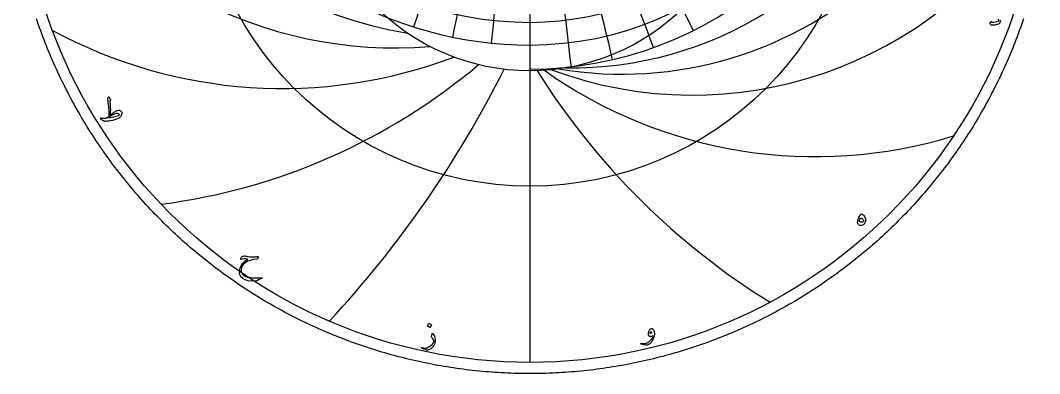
# Model space of a CAD drawing. Header units: millimetres. Extents: x -68 to 68, y -68 to 70.
# Drawn here: x -67 to 67, y -68.5 to -22.1 of the extents above; entities that cross this region are included whole.
import ezdxf

# ---------------------------------------------------------------- set-up
doc = ezdxf.new("R2010")
doc.units = ezdxf.units.MM
for name, color, linetype in [('CUT_OUTER', 1, 'Continuous'), ('ENGRAVE', 7, 'Continuous'), ('ENGRAVE_FINE', 8, 'Continuous'), ('TEXT', 5, 'Continuous')]:
    doc.layers.add(name, color=color, linetype=linetype)

msp = doc.modelspace()

# ---------------------------------------------------------------- linework, layer by layer
at = {"layer": 'CUT_OUTER'}
msp.add_lwpolyline([(64.8859, -21.8779), (64.7505, -22.2756), (64.6126, -22.6725), (64.4722, -23.0685), (64.3295, -23.4637), (64.1843, -23.858), (64.0367, -24.2513), (63.8867, -24.6438), (63.7343, -25.0354), (63.5795, -25.4259), (63.4222, -25.8156), (63.2627, -26.2042), (63.1007, -26.5919), (62.9363, -26.9786), (62.7696, -27.3643), (62.6005, -27.7489), (62.4291, -28.1325), (62.2553, -28.515), (62.0791, -28.8965), (61.9007, -29.2768), (61.7199, -29.6561), (61.5367, -30.0342), (61.3513, -30.4113), (61.1635, -30.7871), (60.9735, -31.1618), (60.7811, -31.5354), (60.5865, -31.9077), (60.3896, -32.2789), (60.1904, -32.6488), (59.9889, -33.0175), (59.7852, -33.385), (59.5792, -33.7512), (59.371, -34.1161), (59.1605, -34.4798), (58.9479, -34.8421), (58.733, -35.2032), (58.5159, -35.5629), (58.2965, -35.9213), (58.075, -36.2783), (57.8513, -36.634), (57.6255, -36.9882), (57.3974, -37.3411), (57.1672, -37.6926), (56.9349, -38.0427), (56.7004, -38.3913), (56.4638, -38.7385), (56.225, -39.0842), (55.9841, -39.4285), (55.7411, -39.7712), (55.4961, -40.1125), (55.2489, -40.4523), (54.9996, -40.7905), (54.7483, -41.1272), (54.4949, -41.4624), (54.2395, -41.796), (53.982, -42.128), (53.7225, -42.4584), (53.461, -42.7873), (53.1974, -43.1145), (52.9319, -43.4401), (52.6644, -43.764), (52.3948, -44.0864), (52.1233, -44.407), (51.8499, -44.726), (51.5745, -45.0433), (51.2971, -45.3589), (51.0178, -45.6728), (50.7366, -45.985), (50.4535, -46.2954), (50.1685, -46.6042), (49.8816, -46.9111), (49.5928, -47.2163), (49.3022, -47.5197), (49.0097, -47.8213), (48.7153, -48.1211), (48.4191, -48.4191), (48.1211, -48.7153), (47.8213, -49.0097), (47.5197, -49.3022), (47.2163, -49.5928), (46.9111, -49.8816), (46.6042, -50.1685), (46.2954, -50.4535), (45.985, -50.7366), (45.6728, -51.0178), (45.3589, -51.2971), (45.0433, -51.5745), (44.726, -51.8499), (44.407, -52.1233), (44.0864, -52.3948), (43.764, -52.6644), (43.4401, -52.9319), (43.1145, -53.1974), (42.7873, -53.461), (42.4584, -53.7225), (42.128, -53.982), (41.796, -54.2395), (41.4624, -54.4949), (41.1272, -54.7483), (40.7905, -54.9996), (40.4523, -55.2489), (40.1125, -55.4961), (39.7712, -55.7411), (39.4285, -55.9841), (39.0842, -56.225), (38.7385, -56.4638), (38.3913, -56.7004), (38.0427, -56.9349), (37.6926, -57.1672), (37.3411, -57.3974), (36.9882, -57.6255), (36.634, -57.8513), (36.2783, -58.075), (35.9213, -58.2965), (35.5629, -58.5159), (35.2032, -58.733), (34.8421, -58.9479), (34.4798, -59.1605), (34.1161, -59.371), (33.7512, -59.5792), (33.385, -59.7852), (33.0175, -59.9889), (32.6488, -60.1904), (32.2789, -60.3896), (31.9077, -60.5865), (31.5354, -60.7811), (31.1618, -60.9735), (30.7871, -61.1635), (30.4113, -61.3513), (30.0342, -61.5367), (29.6561, -61.7199), (29.2768, -61.9007), (28.8965, -62.0791), (28.515, -62.2553), (28.1325, -62.4291), (27.7489, -62.6005), (27.3643, -62.7696), (26.9786, -62.9363), (26.5919, -63.1007), (26.2042, -63.2627), (25.8156, -63.4222), (25.4259, -63.5795), (25.0354, -63.7343), (24.6438, -63.8867), (24.2513, -64.0367), (23.858, -64.1843), (23.4637, -64.3295), (23.0685, -64.4722), (22.6725, -64.6126), (22.2756, -64.7505), (21.8779, -64.8859), (21.4794, -65.0189), (21.08, -65.1495), (20.6799, -65.2776), (20.2789, -65.4033), (19.8772, -65.5265), (19.4748, -65.6472), (19.0716, -65.7655), (18.6677, -65.8813), (18.2632, -65.9946), (17.8579, -66.1054), (17.4519, -66.2137), (17.0453, -66.3196), (16.6381, -66.4229), (16.2302, -66.5237), (15.8217, -66.6221), (15.4126, -66.7179), (15.003, -66.8112), (14.5927, -66.902), (14.182, -66.9903), (13.7706, -67.076), (13.3588, -67.1593), (12.9465, -67.24), (12.5337, -67.3181), (12.1204, -67.3938), (11.7066, -67.4669), (11.2924, -67.5374), (10.8778, -67.6055), (10.4628, -67.6709), (10.0474, -67.7339), (9.6316, -67.7942), (9.2154, -67.8521), (8.7989, -67.9073), (8.3821, -67.96), (7.9649, -68.0102), (7.5475, -68.0578), (7.1297, -68.1028), (6.7117, -68.1453), (6.2935, -68.1852), (5.875, -68.2225), (5.4563, -68.2573), (5.0373, -68.2895), (4.6182, -68.3191), (4.1989, -68.3461), (3.7795, -68.3706), (3.3599, -68.3925), (2.9402, -68.4118), (2.5204, -68.4286), (2.1005, -68.4428), (1.6805, -68.4544), (1.2604, -68.4634), (0.8403, -68.4698), (0.4202, -68.4737), (0, -68.475), (-0.4202, -68.4737), (-0.8403, -68.4698), (-1.2604, -68.4634), (-1.6805, -68.4544), (-2.1005, -68.4428), (-2.5204, -68.4286), (-2.9402, -68.4118), (-3.3599, -68.3925), (-3.7795, -68.3706), (-4.1989, -68.3461), (-4.6182, -68.3191), (-5.0373, -68.2895), (-5.4563, -68.2573), (-5.875, -68.2225), (-6.2935, -68.1852), (-6.7117, -68.1453), (-7.1297, -68.1028), (-7.5475, -68.0578), (-7.9649, -68.0102), (-8.3821, -67.96), (-8.7989, -67.9073), (-9.2154, -67.8521), (-9.6316, -67.7942), (-10.0474, -67.7339), (-10.4628, -67.6709), (-10.8778, -67.6055), (-11.2924, -67.5374), (-11.7066, -67.4669), (-12.1204, -67.3938), (-12.5337, -67.3181), (-12.9465, -67.24), (-13.3588, -67.1593), (-13.7706, -67.076), (-14.182, -66.9903), (-14.5927, -66.902), (-15.003, -66.8112), (-15.4126, -66.7179), (-15.8217, -66.6221), (-16.2302, -66.5237), (-16.6381, -66.4229), (-17.0453, -66.3196), (-17.4519, -66.2137), (-17.8579, -66.1054), (-18.2632, -65.9946), (-18.6677, -65.8813), (-19.0716, -65.7655), (-19.4748, -65.6472), (-19.8772, -65.5265), (-20.2789, -65.4033), (-20.6799, -65.2776), (-21.08, -65.1495), (-21.4794, -65.0189), (-21.8779, -64.8859), (-22.2756, -64.7505), (-22.6725, -64.6126), (-23.0685, -64.4722), (-23.4637, -64.3295), (-23.858, -64.1843), (-24.2513, -64.0367), (-24.6438, -63.8867), (-25.0354, -63.7343), (-25.4259, -63.5795), (-25.8156, -63.4222), (-26.2042, -63.2627), (-26.5919, -63.1007), (-26.9786, -62.9363), (-27.3643, -62.7696), (-27.7489, -62.6005), (-28.1325, -62.4291), (-28.515, -62.2553), (-28.8965, -62.0791), (-29.2768, -61.9007), (-29.6561, -61.7199), (-30.0342, -61.5367), (-30.4113, -61.3513), (-30.7871, -61.1635), (-31.1618, -60.9735), (-31.5354, -60.7811), (-31.9077, -60.5865), (-32.2789, -60.3896), (-32.6488, -60.1904), (-33.0175, -59.9889), (-33.385, -59.7852), (-33.7512, -59.5792), (-34.1161, -59.371), (-34.4798, -59.1605), (-34.8421, -58.9479), (-35.2032, -58.733), (-35.5629, -58.5159), (-35.9213, -58.2965), (-36.2783, -58.075), (-36.634, -57.8513), (-36.9882, -57.6255), (-37.3411, -57.3974), (-37.6926, -57.1672), (-38.0427, -56.9349), (-38.3913, -56.7004), (-38.7385, -56.4638), (-39.0842, -56.225), (-39.4285, -55.9841), (-39.7712, -55.7411), (-40.1125, -55.4961), (-40.4523, -55.2489), (-40.7905, -54.9996), (-41.1272, -54.7483), (-41.4624, -54.4949), (-41.796, -54.2395), (-42.128, -53.982), (-42.4584, -53.7225), (-42.7873, -53.461), (-43.1145, -53.1974), (-43.4401, -52.9319), (-43.764, -52.6644), (-44.0864, -52.3948), (-44.407, -52.1233), (-44.726, -51.8499), (-45.0433, -51.5745), (-45.3589, -51.2971), (-45.6728, -51.0178), (-45.985, -50.7366), (-46.2954, -50.4535), (-46.6042, -50.1685), (-46.9111, -49.8816), (-47.2163, -49.5928), (-47.5197, -49.3022), (-47.8213, -49.0097), (-48.1211, -48.7153), (-48.4191, -48.4191), (-48.7153, -48.1211), (-49.0097, -47.8213), (-49.3022, -47.5197), (-49.5928, -47.2163), (-49.8816, -46.9111), (-50.1685, -46.6042), (-50.4535, -46.2954), (-50.7366, -45.985), (-51.0178, -45.6728), (-51.2971, -45.3589), (-51.5745, -45.0433), (-51.8499, -44.726), (-52.1233, -44.407), (-52.3948, -44.0864), (-52.6644, -43.764), (-52.9319, -43.4401), (-53.1974, -43.1145), (-53.461, -42.7873), (-53.7225, -42.4584), (-53.982, -42.128), (-54.2395, -41.796), (-54.4949, -41.4624), (-54.7483, -41.1272), (-54.9996, -40.7905), (-55.2489, -40.4523), (-55.4961, -40.1125), (-55.7411, -39.7712), (-55.9841, -39.4285), (-56.225, -39.0842), (-56.4638, -38.7385), (-56.7004, -38.3913), (-56.9349, -38.0427), (-57.1672, -37.6926), (-57.3974, -37.3411), (-57.6255, -36.9882), (-57.8513, -36.634), (-58.075, -36.2783), (-58.2965, -35.9213), (-58.5159, -35.5629), (-58.733, -35.2032), (-58.9479, -34.8421), (-59.1605, -34.4798), (-59.371, -34.1161), (-59.5792, -33.7512), (-59.7852, -33.385), (-59.9889, -33.0175), (-60.1904, -32.6488), (-60.3896, -32.2789), (-60.5865, -31.9077), (-60.7811, -31.5354), (-60.9735, -31.1618), (-61.1635, -30.7871), (-61.3513, -30.4113), (-61.5367, -30.0342), (-61.7199, -29.6561), (-61.9007, -29.2768), (-62.0791, -28.8965), (-62.2553, -28.515), (-62.4291, -28.1325), (-62.6005, -27.7489), (-62.7696, -27.3643), (-62.9363, -26.9786), (-63.1007, -26.5919), (-63.2627, -26.2042), (-63.4222, -25.8156), (-63.5795, -25.4259), (-63.7343, -25.0354), (-63.8867, -24.6438), (-64.0367, -24.2513), (-64.1843, -23.858), (-64.3295, -23.4637), (-64.4722, -23.0685), (-64.6126, -22.6725), (-64.7505, -22.2756), (-64.8859, -21.8779)], dxfattribs=at)
at = {"layer": 'ENGRAVE'}
for points in [[(0, -67), (0, 67)], [(0, -67), (0, 67)], [(0, -67), (0, -28.7086)], [(0, -67), (0, -28.7086)]]:
    msp.add_lwpolyline(points, dxfattribs=at)
for radius in [67, 43.8575, 28.7086]:
    msp.add_circle((0, 0), radius, dxfattribs=at)
for centre, radius, start, end in [((0, 22.5941), 44.9406, 105.294428, 270), ((0, 19.5266), 48.008, 270, 74.078377), ((0, 17.5218), 42.8429, 270, 90), ((0, 15.9065), 38.253, 270, 90), ((5.4433, 20.3146), 48.6394, 269.138469, 40.245154), ((0, 25.3211), 50.6423, 149.977264, 270), ((-7.5628, 28.2249), 52.7003, 178.827542, 260.69895), ((12.0756, 20.9155), 50.0675, 260.45783, 5.343178), ((-17.6962, 30.6508), 56.357, 209.134376, 274.631503), ((21.3597, 21.3597), 53.2536, 249.644118, 328.308129), ((-32.5693, 32.5693), 63.6003, 241.637891, 290.760736), ((-58.8152, 33.957), 80.8442, 277.331436, 310.079999), ((-129.8625, 34.7966), 141.4162, 317.033835, 333.408117), ((81.5284, 21.8455), 95.1188, 212.094683, 238.31602), ((37.5264, 21.6658), 61.6532, 234.691322, 287.133996)]:
    msp.add_arc(centre, radius, start, end, dxfattribs=at)
at = {"layer": 'ENGRAVE_FINE'}
for centre, radius, start, end in [((151.9268, -75.9634), 175.43, 150, 162.412046), ((151.9268, -75.9634), 175.43, 150, 162.412046), ((240.9949, -75.9634), 256.4614, 160, 168.374352), ((240.9949, -75.9634), 256.4614, 160, 168.374352), ((497.4564, -75.9634), 505.1304, 170, 174.216712), ((497.4564, -75.9634), 505.1304, 170, 174.216712), ((-611.5215, -98.5055), 620.9552, 6.5036194, 10), ((-296.2543, -98.5055), 315.2672, 13.064756, 20), ((-186.7631, -98.5055), 215.6555, 19.742202, 30), ((-128.5041, -98.5055), 167.7502, 26.597292, 40), ((-128.5041, -98.5055), 167.7502, 26.597292, 40), ((-186.7631, -98.5055), 215.6555, 19.742202, 30), ((-296.2543, -98.5055), 315.2672, 13.064756, 20), ((-611.5215, -98.5055), 620.9552, 6.5036194, 10)]:
    msp.add_arc(centre, radius, start, end, dxfattribs=at)
at = {"layer": 'TEXT'}
msp.add_lwpolyline([(61.7944, -22.04), (61.7979, -22.1084), (61.7976, -22.1752), (61.7934, -22.2399), (61.7848, -22.3019), (61.7721, -22.3612), (61.755, -22.4179), (61.7399, -22.4483), (61.7199, -22.4754), (61.6952, -22.4994), (61.6656, -22.5201), (61.564, -22.5699), (61.4591, -22.6127), (61.3511, -22.6487), (61.2398, -22.6777), (61.1259, -22.7003), (61.0099, -22.7171), (60.8917, -22.728), (60.7714, -22.733), (60.6288, -22.7091), (60.5415, -22.6287), (60.5096, -22.4919), (60.533, -22.2987), (60.541, -22.2777), (60.5521, -22.2614), (60.5665, -22.25), (60.5841, -22.2433), (60.5992, -22.2452), (60.6149, -22.2508), (60.6312, -22.2601), (60.6479, -22.2731), (60.6998, -22.3011), (60.7704, -22.3168), (60.8595, -22.3203), (60.9673, -22.3115), (61.2012, -22.2774), (61.392, -22.2391), (61.5397, -22.1965), (61.6443, -22.1497), (61.6497, -22.1433), (61.6528, -22.1326), (61.6539, -22.1177), (61.6528, -22.0986), (61.5807, -21.8974)], dxfattribs=at)
for points in [[(-55.5076, -32.3738), (-55.4873, -32.3275), (-55.4692, -32.2865), (-55.4533, -32.2509), (-55.4394, -32.2205), (-55.428, -32.1958), (-55.4192, -32.1769), (-55.4131, -32.1639), (-55.4096, -32.1567), (-55.4024, -32.1474), (-55.3937, -32.1407), (-55.3833, -32.1367), (-55.3713, -32.1354), (-55.3615, -32.137), (-55.3532, -32.1418), (-55.3466, -32.1497), (-55.3415, -32.1609), (-55.3192, -32.2152), (-55.2989, -32.2631), (-55.2808, -32.3046), (-55.2649, -32.3398), (-55.2557, -32.3552), (-55.2452, -32.3717), (-55.2333, -32.3893), (-55.2202, -32.4079), (-55.2054, -32.4276), (-55.1887, -32.4483), (-55.1703, -32.4702), (-55.1499, -32.4931), (-55.1371, -32.5162), (-55.1329, -32.5388), (-55.1371, -32.5609), (-55.1499, -32.5825), (-55.2308, -32.6889), (-55.2417, -32.7062), (-55.2489, -32.7241), (-55.2524, -32.7424), (-55.2521, -32.7613), (-55.2106, -33.23), (-55.184, -33.6097), (-55.1722, -33.9006), (-55.1754, -34.1026), (-55.1798, -34.178), (-55.1845, -34.2468), (-55.1894, -34.309), (-55.1946, -34.3645), (-55.2001, -34.4136), (-55.2058, -34.4566), (-55.2118, -34.4934), (-55.218, -34.5241), (-55.0907, -34.4267), (-54.9727, -34.3389), (-54.8639, -34.2607), (-54.7645, -34.192), (-54.6747, -34.1327), (-54.5947, -34.0824), (-54.5246, -34.0411), (-54.4643, -34.0089), (-54.3571, -33.961), (-54.2568, -33.9238), (-54.1634, -33.8971), (-54.0769, -33.8812), (-54.0311, -33.8799), (-53.9832, -33.8886), (-53.9332, -33.9075), (-53.881, -33.9365), (-53.7777, -34.0097), (-53.7022, -34.0802), (-53.6542, -34.1481), (-53.634, -34.2133), (-53.6354, -34.286), (-53.6521, -34.3677), (-53.6843, -34.4584), (-53.732, -34.5582), (-53.7852, -34.6564), (-53.8342, -34.7381), (-53.8789, -34.8033), (-53.9193, -34.852), (-54.0023, -34.9135), (-54.145, -34.983), (-54.3472, -35.0604), (-54.6091, -35.1458), (-54.7551, -35.1881), (-54.9035, -35.2257), (-55.0542, -35.2584), (-55.2074, -35.2863), (-55.3624, -35.3098), (-55.5187, -35.3289), (-55.6764, -35.3438), (-55.8354, -35.3545), (-55.8936, -35.3428), (-55.9488, -35.3289), (-56.0011, -35.313), (-56.0505, -35.2949), (-56.0974, -35.2746), (-56.1426, -35.2523), (-56.1858, -35.2278), (-56.2272, -35.2012), (-56.2998, -35.148), (-56.3602, -35.0947), (-56.4084, -35.0415), (-56.4443, -34.9883), (-56.464, -34.9441), (-56.4678, -34.9138), (-56.4555, -34.8973), (-56.4273, -34.8946), (-56.3476, -34.904), (-56.2618, -34.9111), (-56.1698, -34.9158), (-56.0718, -34.918), (-55.9676, -34.9179), (-55.8573, -34.9154), (-55.7408, -34.9104), (-55.6183, -34.9031), (-55.3372, -34.6263), (-55.3321, -34.5151), (-55.3293, -34.4028), (-55.3289, -34.2894), (-55.3309, -34.175), (-55.335, -34.0592), (-55.341, -33.9419), (-55.3488, -33.8229), (-55.3585, -33.7023), (-55.3694, -33.583), (-55.3809, -33.4676), (-55.3929, -33.3562), (-55.4054, -33.2489), (-55.4179, -33.1452), (-55.4299, -33.045), (-55.4413, -32.9483), (-55.4522, -32.855), (-55.4625, -32.7686), (-55.4719, -32.6926), (-55.4806, -32.627), (-55.4884, -32.5718), (-55.4955, -32.5267), (-55.5017, -32.4915), (-55.5072, -32.466), (-55.5118, -32.4505), (-55.5148, -32.4329), (-55.515, -32.4143), (-55.5126, -32.3946), (-55.5076, -32.3738)], [(-54.5963, -34.3666), (-54.7611, -34.435), (-54.9444, -34.5422), (-55.1464, -34.6884), (-55.3671, -34.8733), (-55.1532, -34.8468), (-54.9503, -34.8142), (-54.7583, -34.7755), (-54.5772, -34.7307), (-54.4073, -34.6802), (-54.2488, -34.6247), (-54.1017, -34.5642), (-53.9662, -34.4986), (-54.0582, -34.385), (-54.194, -34.3251), (-54.3733, -34.319), (-54.5963, -34.3666)], [(43.4794, -47.5368), (43.5158, -47.52), (43.5571, -47.5165), (43.6031, -47.5264), (43.654, -47.5495), (43.7804, -47.6342), (43.8871, -47.7305), (43.9741, -47.8385), (44.0414, -47.9583), (44.088, -48.0831), (44.1128, -48.2106), (44.1157, -48.3407), (44.0968, -48.4735), (44.0625, -48.5946), (44.0148, -48.7024), (43.9539, -48.7969), (43.8796, -48.878), (43.7958, -48.9432), (43.7061, -48.9898), (43.6106, -49.0178), (43.5092, -49.0271), (43.3767, -49.0175), (43.2686, -48.9802), (43.185, -48.9153), (43.126, -48.8227), (43.0906, -48.7101), (43.0781, -48.581), (43.0884, -48.4355), (43.1217, -48.2734), (43.1757, -48.1052), (43.2484, -47.9455), (43.3397, -47.7944), (43.4496, -47.6517), (43.4533, -47.6451), (43.456, -47.6336), (43.4576, -47.6174), (43.4581, -47.5964), (43.4594, -47.5735), (43.4634, -47.5559), (43.4701, -47.5437), (43.4794, -47.5368)], [(43.8839, -48.4522), (43.9017, -48.4299), (43.9041, -48.4011), (43.8911, -48.366), (43.8626, -48.3245), (43.7639, -48.217), (43.6678, -48.1414), (43.5744, -48.0978), (43.4836, -48.086), (43.4405, -48.0938), (43.4006, -48.1169), (43.3639, -48.1555), (43.3303, -48.2095), (43.3035, -48.2678), (43.2867, -48.3192), (43.28, -48.3636), (43.2835, -48.4011), (43.3133, -48.4701), (43.3644, -48.5193), (43.4368, -48.5488), (43.5305, -48.5587), (43.634, -48.552), (43.7274, -48.5321), (43.8107, -48.4988), (43.8839, -48.4522)], [(-35.7555, -53.1666), (-35.8577, -53.3966), (-35.867, -53.4117), (-35.8779, -53.4232), (-35.8904, -53.4309), (-35.9045, -53.4349), (-36.3769, -53.5094), (-36.7721, -53.601), (-37.0901, -53.7095), (-37.331, -53.8352), (-37.6687, -54.1106), (-37.8856, -54.4132), (-37.9816, -54.7429), (-37.9569, -55.0998), (-37.8818, -55.293), (-37.7546, -55.4639), (-37.5753, -55.6124), (-37.3437, -55.7385), (-37.1811, -55.7949), (-36.9786, -55.8407), (-36.7362, -55.8758), (-36.4538, -55.9003), (-36.3037, -55.9075), (-36.1557, -55.912), (-36.0099, -55.9139), (-35.8662, -55.9131), (-35.7251, -55.9099), (-35.5873, -55.9046), (-35.4526, -55.8971), (-35.3211, -55.8875), (-35.2903, -55.8854), (-35.2658, -55.8875), (-35.2477, -55.8939), (-35.236, -55.9046), (-35.2296, -55.9176), (-35.2275, -55.9312), (-35.2296, -55.9453), (-35.236, -55.9599), (-35.2406, -55.9678), (-35.2461, -55.9743), (-35.2524, -55.9795), (-35.2594, -55.9834), (-35.267, -55.9867), (-35.2748, -55.9903), (-35.283, -55.9941), (-35.2913, -55.9983), (-35.414, -56.0374), (-35.5223, -56.0781), (-35.6163, -56.1204), (-35.6959, -56.1643), (-35.7468, -56.196), (-35.7933, -56.2229), (-35.8352, -56.245), (-35.8726, -56.2623), (-35.9049, -56.2756), (-35.9316, -56.2857), (-35.9528, -56.2926), (-35.9684, -56.2963), (-36.5507, -56.3179), (-37.0457, -56.2761), (-37.4534, -56.171), (-37.7738, -56.0025), (-38.0053, -55.7715), (-38.1421, -55.483), (-38.1842, -55.1371), (-38.1315, -54.7336), (-37.992, -54.3272), (-37.7738, -53.981), (-37.4768, -53.6949), (-37.101, -53.469), (-37.3671, -53.4181), (-37.5992, -53.4062), (-37.7972, -53.433), (-37.9611, -53.4988), (-37.9755, -53.5041), (-37.9888, -53.5073), (-38.0011, -53.5084), (-38.0122, -53.5073), (-38.0216, -53.5038), (-38.0282, -53.4977), (-38.0322, -53.4889), (-38.0335, -53.4775), (-38.0277, -53.4245), (-38.0186, -53.3721), (-38.0064, -53.3202), (-37.991, -53.2688), (-37.9367, -53.169), (-37.8504, -53.0953), (-37.7323, -53.0477), (-37.5822, -53.0261), (-37.4872, -53.0269), (-37.3682, -53.0378), (-37.2253, -53.0589), (-37.0584, -53.09), (-36.8863, -53.1211), (-36.7274, -53.1422), (-36.5818, -53.1531), (-36.4495, -53.1539), (-36.3859, -53.1511), (-36.3186, -53.1469), (-36.2475, -53.1415), (-36.1728, -53.1347), (-36.0943, -53.1263), (-36.012, -53.1161), (-35.9261, -53.104), (-35.8364, -53.09), (-35.785, -53.0884), (-35.7544, -53.1006), (-35.7446, -53.1267), (-35.7555, -53.1666)], [(-13.287, -61.8937), (-13.2816, -61.8884), (-13.2742, -61.8852), (-13.2646, -61.8841), (-13.2529, -61.8852), (-13.1701, -61.9187), (-13.0921, -61.9597), (-13.019, -62.0081), (-12.9506, -62.064), (-12.9439, -62.0725), (-12.941, -62.0811), (-12.9418, -62.0896), (-12.9463, -62.0981), (-13.1464, -62.4217), (-13.1539, -62.4294), (-13.1635, -62.4313), (-13.1752, -62.4273), (-13.189, -62.4174), (-13.201, -62.4089), (-13.2199, -62.3962), (-13.2457, -62.3791), (-13.2784, -62.3578), (-13.3186, -62.3323), (-13.3668, -62.3025), (-13.4229, -62.2684), (-13.4871, -62.2301), (-13.4956, -62.2237), (-13.4999, -62.2173), (-13.4999, -62.2109), (-13.4956, -62.2045)], [(15.639, -62.9606), (15.7167, -62.7802), (15.8008, -62.6519), (15.8913, -62.5758), (15.9881, -62.5519), (16.0488, -62.5625), (16.1074, -62.5944), (16.1638, -62.6477), (16.2181, -62.7222), (16.2442, -62.7653), (16.267, -62.8095), (16.2867, -62.8547), (16.3032, -62.901), (16.3173, -62.9487), (16.3298, -62.9979), (16.3408, -63.0487), (16.3501, -63.1011), (16.3589, -63.218), (16.3511, -63.3556), (16.3269, -63.5139), (16.2862, -63.693), (16.2261, -63.8785), (16.1436, -64.056), (16.0387, -64.2255), (15.9115, -64.3871), (15.7782, -64.5279), (15.6592, -64.6309), (15.5546, -64.6961), (15.4644, -64.7235), (15.3723, -64.7283), (15.2664, -64.7256), (15.1466, -64.7155), (15.013, -64.6979), (14.9453, -64.6869), (14.8826, -64.675), (14.825, -64.6624), (14.7725, -64.649), (14.7247, -64.6352), (14.6814, -64.6218), (14.6427, -64.6086), (14.6085, -64.5957), (14.5883, -64.5845), (14.5745, -64.5723), (14.567, -64.559), (14.5659, -64.5446), (14.5726, -64.5303), (14.584, -64.5212), (14.6003, -64.5175), (14.6213, -64.5191), (14.7855, -64.535), (14.946, -64.5361), (15.1027, -64.5223), (15.2558, -64.4935), (15.303, -64.4789), (15.3553, -64.4563), (15.4126, -64.4257), (15.475, -64.3871), (15.5425, -64.3405), (15.615, -64.286), (15.6926, -64.2234), (15.7752, -64.1529), (15.8561, -64.08), (15.9285, -64.0102), (15.9924, -63.9437), (16.0478, -63.8804), (16.0943, -63.82), (16.1318, -63.7622), (16.1603, -63.7071), (16.1798, -63.6547), (16.1686, -63.5754), (16.1563, -63.5163), (16.143, -63.4775), (16.1287, -63.4588), (16.0422, -63.5608), (15.9445, -63.6153), (15.8356, -63.6225), (15.7156, -63.5823), (15.6166, -63.4955), (15.5708, -63.363), (15.5783, -63.1847), (15.639, -62.9606)], [(-12.8526, -63.218), (-12.8502, -63.2102), (-12.8473, -63.2041), (-12.8438, -63.1996), (-12.8399, -63.1967), (-12.8279, -63.1956), (-12.8132, -63.2009), (-12.7959, -63.2126), (-12.776, -63.2307), (-12.6983, -63.3231), (-12.6312, -63.4298), (-12.5748, -63.5509), (-12.529, -63.6864), (-12.4934, -63.8322), (-12.4715, -63.9759), (-12.4636, -64.1175), (-12.4694, -64.2569), (-12.5072, -64.4406), (-12.5695, -64.6167), (-12.6562, -64.7855), (-12.7675, -64.9467), (-12.9005, -65.0928), (-13.0528, -65.2118), (-13.2241, -65.3036), (-13.4147, -65.3683), (-13.4658, -65.3792), (-13.5169, -65.3821), (-13.568, -65.3771), (-13.6191, -65.364), (-13.7368, -65.3229), (-13.8432, -65.2847), (-13.938, -65.2495), (-14.0215, -65.2171), (-14.0932, -65.1877), (-14.1529, -65.1612), (-14.2007, -65.1377), (-14.2365, -65.1171), (-14.244, -65.1107), (-14.2493, -65.1043), (-14.2525, -65.0979), (-14.2535, -65.0915), (-14.2527, -65.0833), (-14.2503, -65.0755), (-14.2463, -65.0684), (-14.2408, -65.0617), (-14.2336, -65.0566), (-14.2248, -65.0543), (-14.2144, -65.0545), (-14.2024, -65.0574), (-14.1295, -65.077), (-14.0598, -65.0931), (-13.9933, -65.1057), (-13.9299, -65.1149), (-13.8692, -65.1207), (-13.8107, -65.1229), (-13.7543, -65.1217), (-13.7, -65.1171), (-13.6458, -65.1084), (-13.5898, -65.0952), (-13.5319, -65.0775), (-13.4722, -65.0553), (-13.4106, -65.0283), (-13.3471, -64.9962), (-13.2818, -64.9591), (-13.2146, -64.9169), (-13.0259, -64.7812), (-12.8643, -64.6338), (-12.7299, -64.4746), (-12.6227, -64.3038), (-12.6158, -64.2899), (-12.6121, -64.274), (-12.6115, -64.2559), (-12.6142, -64.2356), (-12.6589, -64.1161), (-12.7291, -63.9834), (-12.825, -63.8372), (-12.9463, -63.6778), (-12.9516, -63.6677), (-12.9548, -63.6587), (-12.9559, -63.6507), (-12.9548, -63.6438)], [(16.0265, -63.1182), (15.9637, -63.0421), (15.8987, -63.0139), (15.8317, -63.0335), (15.7625, -63.1011), (15.8189, -63.1469), (15.8817, -63.165), (15.9509, -63.1554), (16.0265, -63.1182)]]:
    msp.add_lwpolyline(points, close=True, dxfattribs=at)

doc.saveas('drawing.dxf')
